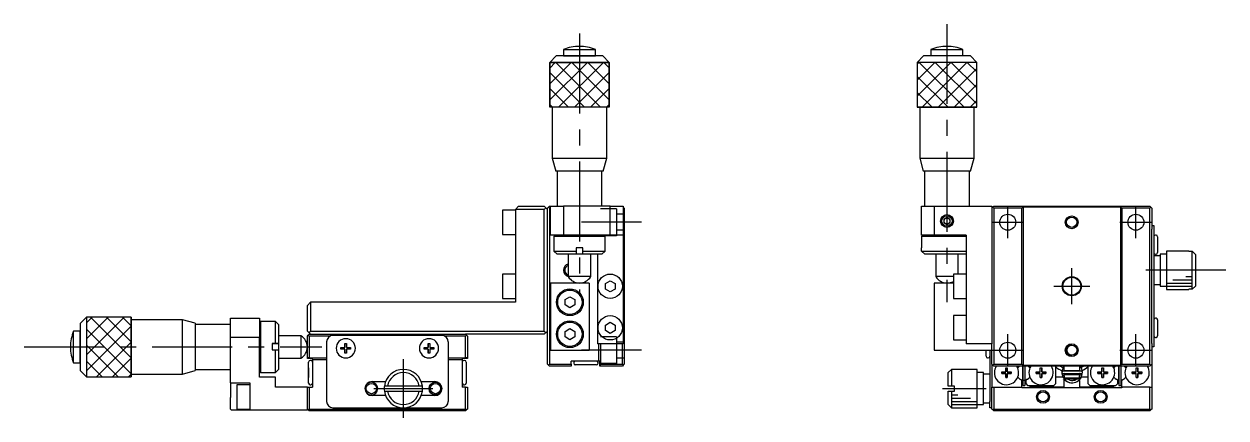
# Model space of a CAD drawing. Extents: x -81 to 365, y 18 to 340.
# Drawn here: x 177 to 364.7, y 162.9 to 224.5 of the extents above; entities that cross this region are included whole.
import ezdxf

# ---------------------------------------------------------------- set-up
doc = ezdxf.new("R2010")
doc.units = 0
doc.header["$LTSCALE"] = 10
doc.linetypes.add('CENTER', pattern=[2, 1.25, -0.25, 0.25, -0.25])
doc.linetypes.add('DASHED', pattern=[3.5, 2, -1.5])
doc.layers.get('0').update_dxf_attribs({"linetype": 'CONTINUOUS'})
doc.layers.add('CENTER', color=1, linetype='CENTER')

msp = doc.modelspace()

# ---------------------------------------------------------------- linework, layer by layer
at = {"color": 7, "linetype": 'CONTINUOUS'}
for p, q in [((261.246573, 220.485914), (263.746573, 220.485914)), ((261.246573, 220.485914), (261.246573, 219.485914)), ((263.746573, 220.485914), (266.246573, 220.485914)), ((266.246573, 219.485914), (266.246573, 220.485914)), ((318.643633, 220.485914), (323.643633, 220.485914)), ((318.643633, 220.485914), (318.643633, 219.485914)), ((323.643633, 219.485914), (323.643633, 220.485914)), ((260.096573, 219.485914), (259.096573, 218.485914)), ((263.746573, 218.485914), (259.096573, 218.485914)), ((259.096573, 218.485914), (259.096573, 211.485914)), ((261.246573, 219.485914), (260.096573, 219.485914)), ((263.746573, 219.485914), (260.096573, 219.485914)), ((266.246573, 219.485914), (261.246573, 219.485914)), ((261.246573, 219.485914), (263.746573, 219.485914)), ((267.396573, 219.485914), (263.746573, 219.485914)), ((263.746573, 219.485914), (266.246573, 219.485914)), ((268.396573, 218.485914), (263.746573, 218.485914)), ((267.396573, 219.485914), (266.246573, 219.485914)), ((268.396573, 218.485914), (267.396573, 219.485914)), ((268.396573, 211.485914), (268.396573, 218.485914)), ((317.493633, 219.485914), (316.493633, 218.485914)), ((325.793633, 218.485914), (316.493633, 218.485914)), ((316.493633, 218.485914), (316.493633, 211.485914)), ((324.793633, 219.485914), (317.493633, 219.485914)), ((325.793633, 218.485914), (324.793633, 219.485914)), ((325.793633, 211.485914), (325.793633, 218.485914)), ((268.396573, 211.485914), (259.096573, 211.485914)), ((259.496573, 211.485914), (259.496573, 203.485914)), ((267.996573, 203.485914), (267.996573, 211.485914)), ((316.893633, 211.485914), (316.493633, 211.485914)), ((325.793633, 211.485914), (316.493633, 211.485914)), ((321.143633, 211.485914), (316.893633, 211.485914)), ((325.393633, 211.485914), (316.893633, 211.485914)), ((316.893633, 211.485914), (316.893633, 203.485914)), ((325.393633, 211.485914), (321.143633, 211.485914)), ((325.793633, 211.485914), (325.393633, 211.485914)), ((325.393633, 203.485914), (325.393633, 211.485914)), ((259.496573, 203.485914), (267.996573, 203.485914)), ((259.496573, 203.485914), (260.046573, 201.485914)), ((267.446573, 201.485914), (267.996573, 203.485914)), ((316.893633, 203.485914), (325.393633, 203.485914)), ((316.893633, 203.485914), (317.443633, 201.485914)), ((324.843633, 201.485914), (325.393633, 203.485914)), ((263.746573, 201.485914), (260.046573, 201.485914)), ((260.246573, 201.485914), (260.246573, 195.985914)), ((267.446573, 201.485914), (263.746573, 201.485914)), ((267.246573, 195.985914), (267.246573, 201.485914)), ((324.843633, 201.485914), (317.443633, 201.485914)), ((317.643633, 201.485914), (317.443633, 201.485914)), ((324.643633, 201.485914), (317.643633, 201.485914)), ((317.643633, 201.485914), (317.643633, 195.985914)), ((324.843633, 201.485914), (324.643633, 201.485914)), ((324.643633, 195.985914), (324.643633, 201.485914)), ((251.746573, 195.385914), (251.746573, 193.485914)), ((253.746573, 195.385914), (251.746573, 195.385914)), ((254.246573, 195.985914), (253.746573, 195.485914)), ((258.246573, 195.485914), (253.746573, 195.485914)), ((253.746573, 195.485914), (253.746573, 180.985914)), ((254.246573, 195.985914), (258.246573, 195.985914)), ((258.496573, 195.735914), (258.246573, 195.985914)), ((258.496573, 195.735914), (258.246573, 195.485914)), ((258.246573, 176.485914), (258.246573, 195.485914)), ((258.746573, 195.485914), (258.496573, 195.735914)), ((258.896573, 195.835914), (258.746573, 195.685914)), ((258.746573, 171.285914), (258.746573, 195.685914)), ((258.896573, 195.835914), (259.046573, 195.985914)), ((259.046573, 195.685914), (258.896573, 195.835914)), ((259.046573, 195.985914), (259.246573, 195.985914)), ((259.046573, 195.685914), (259.046573, 171.285914)), ((259.246573, 195.685914), (259.046573, 195.685914)), ((259.246573, 191.485914), (259.246573, 195.985914)), ((259.246573, 195.985914), (261.246573, 195.985914)), ((261.246573, 195.985914), (261.246573, 191.485914)), ((268.546573, 195.985914), (261.246573, 195.985914)), ((268.546573, 191.485914), (268.546573, 195.985914)), ((268.546573, 195.985914), (270.546573, 195.985914)), ((270.546573, 195.985914), (270.546573, 191.485914)), ((270.546573, 195.885914), (270.596573, 195.835914)), ((270.596573, 195.835914), (270.546573, 195.785914)), ((270.596573, 195.835914), (270.746573, 195.685914)), ((270.746573, 195.685914), (270.746573, 171.285914)), ((317.143633, 191.485914), (317.143633, 195.985914)), ((317.143633, 195.985914), (319.143633, 195.985914)), ((319.143633, 195.985914), (319.143633, 191.485914)), ((319.143633, 195.985914), (328.143633, 195.985914)), ((328.143633, 195.985914), (328.143633, 174.485914)), ((328.293633, 195.835914), (328.143633, 195.685914)), ((328.443633, 195.985914), (328.293633, 195.835914)), ((328.293633, 195.835914), (328.443633, 195.685914)), ((328.443633, 195.985914), (352.843633, 195.985914)), ((328.443633, 195.685914), (328.443633, 171.285914)), ((332.843633, 195.685914), (328.443633, 195.685914)), ((332.843633, 195.685914), (333.043633, 195.885914)), ((332.843633, 171.285914), (332.843633, 195.685914)), ((333.043633, 195.885914), (348.243633, 195.885914)), ((333.043633, 195.885914), (333.043633, 171.085914)), ((348.243633, 195.885914), (348.443633, 195.685914)), ((348.243633, 195.885914), (348.243633, 171.085914)), ((352.843633, 195.685914), (348.443633, 195.685914)), ((348.443633, 195.685914), (348.443633, 171.285914)), ((352.993633, 195.835914), (352.843633, 195.985914)), ((352.843633, 195.685914), (352.993633, 195.835914)), ((352.843633, 171.285914), (352.843633, 195.685914)), ((353.143633, 195.685914), (352.993633, 195.835914)), ((353.143633, 195.685914), (353.143633, 192.421804)), ((251.746573, 193.485914), (251.746573, 191.585914)), ((320.693633, 193.945721), (320.729888, 193.966653)), ((320.693633, 193.903859), (320.693633, 193.945721)), ((320.693633, 193.467969), (320.693633, 193.903859)), ((320.693633, 193.426106), (320.693633, 193.467969)), ((320.729888, 193.405175), (320.693633, 193.426106)), ((320.729888, 193.966653), (321.107379, 194.184598)), ((321.107379, 193.18723), (320.729888, 193.405175)), ((321.107379, 194.184598), (321.143633, 194.205529)), ((321.143633, 194.205529), (321.179888, 194.184598)), ((321.179888, 194.184598), (321.557379, 193.966653)), ((321.557379, 193.405175), (321.179888, 193.18723)), ((321.557379, 193.966653), (321.593633, 193.945721)), ((321.593633, 193.426106), (321.557379, 193.405175)), ((321.593633, 193.945721), (321.593633, 193.903859)), ((321.593633, 193.903859), (321.593633, 193.467969)), ((321.593633, 193.467969), (321.593633, 193.426106)), ((251.746573, 191.585914), (253.746573, 191.585914)), ((261.246573, 191.485914), (259.246573, 191.485914)), ((259.946573, 191.485914), (259.746573, 191.285914)), ((268.546573, 191.485914), (261.246573, 191.485914)), ((267.746573, 191.285914), (267.546573, 191.485914)), ((270.546573, 191.485914), (268.546573, 191.485914)), ((270.546573, 191.485914), (270.546573, 174.485914)), ((319.143633, 191.485914), (317.143633, 191.485914)), ((317.343633, 191.485914), (317.143633, 191.285914)), ((324.143633, 191.485914), (319.143633, 191.485914)), ((321.143633, 193.166299), (321.107379, 193.18723)), ((321.179888, 193.18723), (321.143633, 193.166299)), ((324.143633, 191.485914), (324.143633, 174.485914)), ((353.143633, 192.985914), (353.443633, 192.985914)), ((353.143633, 191.985914), (353.143633, 192.421804)), ((353.143633, 174.985914), (353.143633, 191.985914)), ((353.443633, 192.985914), (353.443633, 191.985914)), ((353.443633, 191.985914), (353.443633, 190.785914)), ((353.793633, 191.485914), (353.693633, 191.485914)), ((263.746573, 191.285914), (259.746573, 191.285914)), ((259.746573, 191.285914), (259.746573, 188.985914)), ((267.746573, 191.285914), (263.746573, 191.285914)), ((267.746573, 188.985914), (267.746573, 191.285914)), ((324.143633, 191.285914), (317.143633, 191.285914)), ((317.143633, 191.285914), (317.143633, 189.485914)), ((353.443633, 190.785914), (353.443633, 189.185914)), ((354.043633, 191.235914), (354.043633, 188.735914)), ((259.746573, 188.985914), (263.246573, 188.985914)), ((259.746573, 188.985914), (260.246573, 188.485914)), ((263.246573, 188.485914), (260.246573, 188.485914)), ((261.996573, 188.485914), (261.996573, 184.985914)), ((263.649987, 188.485914), (263.245973, 188.485914)), ((263.246573, 189.485914), (263.246573, 188.985914)), ((264.246573, 189.485914), (263.246573, 189.485914)), ((263.246573, 188.985914), (263.246573, 188.485914)), ((263.84661, 188.485914), (263.649987, 188.485914)), ((264.246689, 188.485914), (263.84661, 188.485914)), ((264.246573, 188.985914), (264.246573, 189.485914)), ((264.246573, 188.985914), (267.746573, 188.985914)), ((264.246573, 188.485914), (264.246573, 188.985914)), ((267.246573, 188.485914), (264.246573, 188.485914)), ((265.496573, 184.985914), (265.496573, 188.485914)), ((266.546573, 188.485914), (266.546573, 174.485914)), ((267.246573, 188.485914), (267.746573, 188.985914)), ((317.175006, 189.485914), (317.143633, 189.485914)), ((317.175006, 188.985914), (317.175006, 189.485914)), ((317.175006, 188.985914), (324.143633, 188.985914)), ((317.679532, 188.485914), (317.175006, 188.985914)), ((324.143633, 188.485914), (317.679532, 188.485914)), ((319.393633, 188.485914), (319.393633, 184.985914)), ((322.893633, 185.385914), (322.893633, 188.485914)), ((353.443633, 189.185914), (353.443633, 177.785914)), ((354.443633, 188.235914), (353.443633, 188.235914)), ((353.693633, 188.485914), (353.793633, 188.485914)), ((354.443633, 188.485914), (354.443633, 188.085814)), ((355.443633, 188.485914), (354.443633, 188.485914)), ((354.443633, 188.085814), (354.443633, 183.886013)), ((355.443633, 188.985914), (355.443633, 182.985914)), ((358.943633, 188.985914), (355.443633, 188.985914)), ((358.943633, 188.985914), (358.943633, 188.959127)), ((358.943633, 188.985914), (358.943633, 188.959127)), ((358.943633, 188.959127), (359.443633, 188.959127)), ((359.443633, 183.0127), (359.443633, 188.959127)), ((359.443633, 188.959127), (359.943633, 188.453706)), ((359.943633, 188.453706), (359.943633, 183.518121)), ((359.943633, 188.453706), (359.943633, 183.518121)), ((251.746573, 185.385914), (251.746573, 183.485914)), ((253.746573, 185.385914), (251.746573, 185.385914)), ((259.246573, 183.985914), (259.246573, 173.485914)), ((265.246573, 183.985914), (259.246573, 183.985914)), ((263.746573, 184.985914), (261.996573, 184.985914)), ((265.496573, 184.985914), (263.746573, 184.985914)), ((265.246573, 183.985914), (265.246573, 173.485914)), ((267.796573, 183.918926), (268.546573, 184.351939)), ((268.546573, 184.351939), (269.296573, 183.918926)), ((322.143633, 183.985914), (319.143633, 183.985914)), ((319.143633, 183.985914), (319.143633, 173.485914)), ((322.143633, 184.985914), (319.393633, 184.985914)), ((322.143633, 185.385914), (322.143633, 181.585914)), ((324.143633, 185.385914), (322.143633, 185.385914)), ((251.746573, 183.485914), (251.746573, 181.585914)), ((267.796573, 183.052901), (267.796573, 183.918926)), ((268.546573, 182.619888), (267.796573, 183.052901)), ((269.296573, 183.052901), (268.546573, 182.619888)), ((269.296573, 183.918926), (269.296573, 183.052901)), ((353.443633, 183.735914), (354.443633, 183.735914)), ((354.443633, 183.886013), (354.443633, 183.485914)), ((354.443633, 183.485914), (355.443633, 183.485914)), ((355.443633, 182.985914), (358.943633, 182.985914)), ((358.943633, 183.0127), (358.943633, 182.985914)), ((359.443633, 183.0127), (358.943633, 183.0127)), ((358.943633, 183.0127), (358.943633, 182.985914)), ((359.943633, 183.518121), (359.443633, 183.0127)), ((221.746573, 180.985914), (221.246573, 180.485914)), ((221.246573, 176.485914), (221.246573, 180.485914)), ((221.746573, 180.985914), (221.746573, 176.485914)), ((253.746573, 180.985914), (221.746573, 180.985914)), ((251.746573, 181.585914), (253.746573, 181.585914)), ((261.496573, 181.418926), (262.246573, 181.851939)), ((261.496573, 180.552901), (261.496573, 181.418926)), ((262.246573, 180.119888), (261.496573, 180.552901)), ((262.246573, 181.851939), (262.996573, 181.418926)), ((262.996573, 180.552901), (262.246573, 180.119888)), ((262.996573, 181.418926), (262.996573, 180.552901)), ((322.143633, 181.585914), (324.143633, 181.585914)), ((186.746573, 178.635914), (185.746573, 177.635914)), ((186.746573, 178.635914), (186.746573, 169.335914)), ((193.746573, 178.635914), (186.746573, 178.635914)), ((193.746573, 178.635914), (193.746573, 173.985914)), ((209.246573, 175.485914), (209.246573, 178.485914)), ((209.246573, 178.485914), (213.746573, 178.485914)), ((213.746573, 178.485914), (213.746573, 175.485914)), ((322.143633, 178.885914), (322.143633, 175.085914)), ((324.143633, 178.885914), (322.143633, 178.885914)), ((353.793633, 178.485914), (353.693633, 178.485914)), ((184.746573, 171.485914), (184.746573, 176.485914)), ((185.746573, 176.485914), (184.746573, 176.485914)), ((185.746573, 177.635914), (185.746573, 176.485914)), ((185.746573, 177.635914), (185.746573, 170.335914)), ((185.746573, 176.485914), (185.746573, 171.485914)), ((185.746573, 171.485914), (185.746573, 176.485914)), ((201.746573, 178.235914), (193.746573, 178.235914)), ((201.746573, 169.735914), (201.746573, 178.235914)), ((203.746573, 177.685914), (201.746573, 178.235914)), ((203.746573, 177.685914), (203.746573, 170.285914)), ((209.246573, 177.485914), (203.746573, 177.485914)), ((213.946573, 177.985914), (213.746573, 177.785914)), ((213.946573, 177.985914), (213.946573, 169.985914)), ((216.246573, 177.985914), (213.946573, 177.985914)), ((216.246573, 174.521835), (216.246573, 177.985914)), ((216.746573, 177.485914), (216.246573, 177.985914)), ((216.746573, 177.485914), (216.746573, 174.517266)), ((221.246573, 176.485914), (221.496573, 176.235914)), ((221.496573, 176.235914), (221.746573, 176.485914)), ((221.746573, 176.485914), (258.246573, 176.485914)), ((258.246573, 176.485914), (258.496573, 176.235914)), ((258.496573, 176.235914), (258.746573, 176.485914)), ((261.496573, 176.418926), (262.246573, 176.851939)), ((262.246573, 176.851939), (262.996573, 176.418926)), ((267.796573, 177.418926), (268.546573, 177.851939)), ((267.796573, 176.552901), (267.796573, 177.418926)), ((268.546573, 176.119888), (267.796573, 176.552901)), ((268.546573, 177.851939), (269.296573, 177.418926)), ((269.296573, 176.552901), (268.546573, 176.119888)), ((269.296573, 177.418926), (269.296573, 176.552901)), ((353.443633, 177.785914), (353.443633, 176.185914)), ((354.043633, 178.235914), (354.043633, 175.735914)), ((213.746573, 175.485914), (209.246573, 175.485914)), ((209.246573, 168.385914), (209.246573, 175.485914)), ((213.746573, 169.285914), (213.746573, 175.485914)), ((220.246573, 175.735914), (216.746573, 175.735914)), ((220.246573, 175.735914), (220.246573, 172.235914)), ((221.246573, 175.685914), (221.396573, 175.835914)), ((221.246573, 172.285914), (221.246573, 175.685914)), ((221.396573, 175.835914), (221.546573, 175.985914)), ((221.396573, 175.835914), (221.546573, 175.685914)), ((221.496573, 176.235914), (221.746573, 175.985914)), ((221.546573, 175.985914), (245.946573, 175.985914)), ((224.810683, 175.685914), (221.546573, 175.685914)), ((221.546573, 175.685914), (221.546573, 172.285914)), ((224.246573, 174.785914), (224.246573, 165.485914)), ((242.246573, 175.785914), (225.246573, 175.785914)), ((245.946573, 175.685914), (242.682463, 175.685914)), ((243.246573, 174.785914), (243.246573, 165.485914)), ((245.946573, 175.985914), (246.096573, 175.835914)), ((258.246573, 175.985914), (245.946573, 175.985914)), ((245.946573, 175.685914), (246.096573, 175.835914)), ((245.946573, 172.285914), (245.946573, 175.685914)), ((246.096573, 175.835914), (246.246573, 175.685914)), ((246.246573, 175.685914), (246.246573, 172.285914)), ((258.246573, 175.985914), (258.496573, 176.235914)), ((261.496573, 175.552901), (261.496573, 176.418926)), ((262.246573, 175.119888), (261.496573, 175.552901)), ((262.996573, 175.552901), (262.246573, 175.119888)), ((262.996573, 176.418926), (262.996573, 175.552901)), ((322.143633, 175.085914), (324.143633, 175.085914)), ((353.143633, 174.550024), (353.143633, 174.985914)), ((353.443633, 176.185914), (353.443633, 174.985914)), ((353.443633, 174.985914), (353.443633, 173.985914)), ((353.693633, 175.485914), (353.793633, 175.485914)), ((193.746573, 173.985914), (193.746573, 169.335914)), ((216.246573, 174.521835), (215.746573, 174.521835)), ((215.746573, 174.521835), (215.746573, 173.521876)), ((215.746573, 173.521876), (216.246573, 173.521876)), ((216.746573, 174.517266), (216.246573, 174.521835)), ((216.246573, 169.985914), (216.246573, 173.521876)), ((216.246573, 173.521876), (216.746573, 173.517307)), ((216.746573, 174.512683), (216.746573, 174.517266)), ((216.746573, 174.510384), (216.746573, 174.035934)), ((216.746573, 174.035934), (216.746573, 173.985914)), ((216.746573, 173.985914), (216.746573, 173.517305)), ((216.746573, 173.517307), (216.746573, 170.485914)), ((226.496573, 173.910914), (227.121573, 173.910914)), ((226.496573, 173.660914), (226.496573, 173.910914)), ((226.496573, 173.910914), (226.496573, 173.660914)), ((227.121573, 173.660914), (226.496573, 173.660914)), ((227.121573, 174.535914), (227.371573, 174.535914)), ((227.121573, 173.910914), (227.121573, 174.535914)), ((227.121573, 174.535914), (227.121573, 173.910914)), ((227.121573, 173.035914), (227.121573, 173.660914)), ((227.121573, 173.660914), (227.121573, 173.035914)), ((227.371573, 173.035914), (227.121573, 173.035914)), ((227.371573, 174.535914), (227.371573, 173.910914)), ((227.371573, 173.910914), (227.996573, 173.910914)), ((227.371573, 173.660914), (227.371573, 173.035914)), ((227.996573, 173.660914), (227.371573, 173.660914)), ((227.996573, 173.910914), (227.996573, 173.660914)), ((239.496573, 173.910914), (240.121573, 173.910914)), ((239.496573, 173.660914), (239.496573, 173.910914)), ((239.496573, 173.910914), (239.496573, 173.660914)), ((240.121573, 173.660914), (239.496573, 173.660914)), ((240.121573, 174.535914), (240.371573, 174.535914)), ((240.121573, 173.910914), (240.121573, 174.535914)), ((240.121573, 174.535914), (240.121573, 173.910914)), ((240.121573, 173.035914), (240.121573, 173.660914)), ((240.121573, 173.660914), (240.121573, 173.035914)), ((240.371573, 173.035914), (240.121573, 173.035914)), ((240.371573, 174.535914), (240.371573, 173.910914)), ((240.371573, 173.910914), (240.996573, 173.910914)), ((240.371573, 173.660914), (240.371573, 173.035914)), ((240.996573, 173.660914), (240.371573, 173.660914)), ((240.996573, 173.910914), (240.996573, 173.660914)), ((259.246573, 173.485914), (265.246573, 173.485914)), ((270.546573, 174.485914), (266.546573, 174.485914)), ((266.746573, 171.785914), (266.746573, 174.485914)), ((267.046573, 174.485914), (267.046573, 171.285914)), ((270.446573, 171.285914), (270.446573, 174.485914)), ((319.143633, 173.485914), (328.143633, 173.485914)), ((328.143633, 174.485914), (324.143633, 174.485914)), ((327.243633, 172.535914), (327.243633, 173.485914)), ((327.243633, 173.035914), (327.243633, 173.485914)), ((327.843633, 173.485914), (327.843633, 172.985914)), ((327.843633, 172.985914), (327.843633, 165.485914)), ((328.143633, 171.285914), (328.143633, 174.485914)), ((353.143633, 174.550024), (353.143633, 171.285914)), ((353.443633, 173.985914), (353.143633, 173.985914)), ((184.746573, 171.485914), (185.746573, 171.485914)), ((185.746573, 171.485914), (185.746573, 170.335914)), ((216.746573, 172.235914), (220.246573, 172.235914)), ((221.546573, 172.285914), (221.246573, 172.285914)), ((221.246573, 172.185914), (221.246573, 172.285914)), ((222.046573, 172.185914), (221.246573, 172.185914)), ((221.446573, 168.335914), (221.446573, 171.635914)), ((221.446573, 170.110914), (221.446573, 171.635914)), ((221.546573, 172.285914), (224.246573, 172.285914)), ((221.796573, 171.885914), (221.696573, 171.885914)), ((222.046573, 171.985914), (222.046573, 172.185914)), ((222.046573, 171.985914), (222.046573, 170.785914)), ((224.246573, 171.985914), (222.046573, 171.985914)), ((243.246573, 172.285914), (245.946573, 172.285914)), ((245.446573, 171.985914), (243.246573, 171.985914)), ((246.246573, 172.185914), (245.446573, 172.185914)), ((245.446573, 172.185914), (245.446573, 171.985914)), ((245.446573, 171.985914), (245.446573, 170.785914)), ((245.796573, 171.885914), (245.696573, 171.885914)), ((246.246573, 172.285914), (245.946573, 172.285914)), ((246.046573, 171.635914), (246.046573, 169.985914)), ((246.246573, 172.285914), (246.246573, 172.185914)), ((258.746573, 171.285914), (258.896573, 171.135914)), ((258.896573, 171.135914), (259.046573, 171.285914)), ((259.046573, 170.985914), (258.896573, 171.135914)), ((259.046573, 171.285914), (262.446573, 171.285914)), ((262.446573, 170.985914), (259.046573, 170.985914)), ((263.946573, 171.785914), (262.446573, 171.785914)), ((262.446573, 171.285914), (262.446573, 171.785914)), ((262.446573, 171.285914), (262.446573, 170.985914)), ((262.846573, 171.535914), (262.846573, 171.435914)), ((264.746573, 171.185914), (263.096573, 171.185914)), ((265.546573, 171.785914), (263.946573, 171.785914)), ((264.621573, 171.185914), (263.996573, 171.185914)), ((264.871573, 171.185914), (264.621573, 171.185914)), ((266.396573, 171.185914), (264.746573, 171.185914)), ((265.496573, 171.185914), (264.871573, 171.185914)), ((266.746573, 171.785914), (265.546573, 171.785914)), ((266.646573, 171.435914), (266.646573, 171.535914)), ((266.946573, 171.785914), (266.746573, 171.785914)), ((266.946573, 170.985914), (266.946573, 171.785914)), ((267.046573, 170.985914), (266.946573, 170.985914)), ((267.046573, 171.285914), (270.446573, 171.285914)), ((267.046573, 170.985914), (267.046573, 171.285914)), ((270.446573, 170.985914), (267.046573, 170.985914)), ((270.446573, 171.285914), (270.596573, 171.135914)), ((270.596573, 171.135914), (270.446573, 170.985914)), ((270.746573, 171.285914), (270.596573, 171.135914)), ((327.493633, 172.285914), (327.593633, 172.285914)), ((328.143633, 171.285914), (328.143633, 167.685914)), ((328.143633, 171.285914), (328.293633, 171.135914)), ((328.443633, 171.285914), (328.293633, 171.135914)), ((328.293633, 171.135914), (328.443633, 170.985914)), ((328.443633, 171.285914), (332.843633, 171.285914)), ((352.843633, 170.985914), (328.443633, 170.985914)), ((333.043633, 171.085914), (332.843633, 171.285914)), ((332.993631, 168.735914), (332.993631, 170.985914)), ((332.993633, 170.985914), (332.993633, 167.985914)), ((348.243633, 171.085914), (333.043633, 171.085914)), ((333.293633, 170.985914), (333.293633, 167.985914)), ((338.143633, 168.285914), (338.143633, 170.985914)), ((339.413633, 170.985914), (339.413633, 170.285914)), ((341.913633, 170.285914), (341.913633, 170.985914)), ((343.143633, 170.985914), (343.143633, 168.285914)), ((347.993631, 168.735914), (347.993631, 170.985914)), ((347.993633, 170.985914), (347.993633, 167.985914)), ((348.443633, 171.285914), (348.243633, 171.085914)), ((348.293633, 170.985914), (348.293633, 167.985914)), ((348.443633, 171.285914), (352.843633, 171.285914)), ((352.993633, 171.135914), (352.843633, 171.285914)), ((352.843633, 170.985914), (352.993633, 171.135914)), ((352.993633, 171.135914), (353.143633, 171.285914)), ((353.143633, 171.285914), (353.143633, 167.685914)), ((185.746573, 170.335914), (186.746573, 169.335914)), ((186.746573, 169.335914), (193.746573, 169.335914)), ((193.746573, 169.735914), (201.746573, 169.735914)), ((201.746573, 169.735914), (203.746573, 170.285914)), ((203.746573, 170.485914), (209.246573, 170.485914)), ((213.746573, 170.185914), (213.946573, 169.985914)), ((216.246573, 169.285914), (213.746573, 169.285914)), ((213.946573, 169.985914), (216.246573, 169.985914)), ((216.246573, 169.985914), (216.746573, 170.485914)), ((216.246573, 167.685914), (216.246573, 169.285914)), ((221.446573, 170.735914), (221.446573, 170.110914)), ((221.446573, 170.110914), (221.446573, 170.735914)), ((221.446573, 169.985914), (221.446573, 170.110914)), ((221.446573, 169.860914), (221.446573, 170.110914)), ((221.446573, 170.110914), (221.446573, 169.860914)), ((221.446573, 169.860914), (221.446573, 169.985914)), ((221.446573, 168.335914), (221.446573, 169.860914)), ((221.446573, 169.235914), (221.446573, 169.860914)), ((221.446573, 169.860914), (221.446573, 169.235914)), ((222.046573, 170.785914), (222.046573, 169.185914)), ((222.046573, 169.185914), (222.046573, 167.685914)), ((245.446573, 170.785914), (245.446573, 169.185914)), ((245.446573, 169.185914), (245.446573, 167.685914)), ((246.046573, 170.735914), (246.046573, 170.110914)), ((246.046573, 170.110914), (246.046573, 169.860914)), ((246.046573, 169.985914), (246.046573, 168.335914)), ((246.046573, 169.860914), (246.046573, 169.235914)), ((321.843633, 170.485914), (321.343633, 169.985914)), ((321.843633, 170.485914), (321.343633, 169.985914)), ((321.343633, 167.885914), (321.343633, 169.985914)), ((321.343633, 167.885914), (321.343633, 169.985914)), ((321.843633, 170.485914), (321.843633, 167.885914)), ((325.843633, 170.485914), (321.843633, 170.485914)), ((321.843633, 170.485914), (321.843633, 167.885914)), ((325.843633, 170.485914), (321.843633, 170.485914)), ((325.843633, 167.485914), (325.843633, 170.485914)), ((325.843633, 167.485914), (325.843633, 170.485914)), ((326.843633, 169.985914), (325.843633, 169.985914)), ((326.843633, 169.985914), (325.843633, 169.985914)), ((326.843633, 167.485914), (326.843633, 169.985914)), ((326.843633, 167.485914), (326.843633, 169.985914)), ((327.843633, 169.735914), (326.843633, 169.735914)), ((329.693633, 170.110914), (330.318633, 170.110914)), ((329.693633, 169.860914), (329.693633, 170.110914)), ((330.318633, 169.860914), (329.693633, 169.860914)), ((329.693633, 169.860914), (330.318633, 169.860914)), ((330.318633, 170.735914), (330.568633, 170.735914)), ((330.318633, 170.110914), (330.318633, 170.735914)), ((330.318633, 169.235914), (330.318633, 169.860914)), ((330.568633, 169.235914), (330.318633, 169.235914)), ((330.318633, 169.235914), (330.568633, 169.235914)), ((330.568633, 170.735914), (330.568633, 170.110914)), ((330.568633, 170.110914), (330.568633, 170.735914)), ((330.568633, 170.110914), (331.193633, 170.110914)), ((330.568633, 169.860914), (330.568633, 169.235914)), ((331.193633, 169.860914), (330.568633, 169.860914)), ((330.568633, 169.235914), (330.568633, 169.860914)), ((330.568633, 169.860914), (331.193633, 169.860914)), ((331.193633, 170.110914), (331.193633, 169.860914)), ((331.193633, 169.860914), (331.193633, 170.110914)), ((332.843633, 168.784448), (332.548383, 168.954911)), ((333.738883, 168.954911), (333.443633, 168.784448)), ((335.093633, 170.110914), (335.718633, 170.110914)), ((335.093633, 169.860914), (335.093633, 170.110914)), ((335.718633, 169.860914), (335.093633, 169.860914)), ((335.093633, 169.860914), (335.718633, 169.860914)), ((335.718633, 170.735914), (335.968633, 170.735914)), ((335.718633, 170.110914), (335.718633, 170.735914)), ((335.718633, 169.235914), (335.718633, 169.860914)), ((335.968633, 169.235914), (335.718633, 169.235914)), ((335.718633, 169.235914), (335.968633, 169.235914)), ((335.968633, 170.735914), (335.968633, 170.110914)), ((335.968633, 170.110914), (335.968633, 170.735914)), ((335.968633, 170.110914), (336.593633, 170.110914)), ((335.968633, 169.860914), (335.968633, 169.235914)), ((336.593633, 169.860914), (335.968633, 169.860914)), ((335.968633, 169.235914), (335.968633, 169.860914)), ((335.968633, 169.860914), (336.593633, 169.860914)), ((336.593633, 170.110914), (336.593633, 169.860914)), ((336.593633, 169.860914), (336.593633, 170.110914)), ((339.165018, 169.285914), (338.143633, 169.285914)), ((339.129006, 170.125432), (339.093155, 170.027351)), ((339.093155, 170.027351), (339.117895, 169.928695)), ((339.10665, 169.785261), (339.143635, 169.59391)), ((339.117895, 169.928695), (339.195168, 169.859255)), ((339.215563, 170.186523), (339.129006, 170.125432)), ((339.195168, 169.859255), (339.299096, 169.838211)), ((339.28365, 169.001303), (339.342245, 168.885837)), ((339.299096, 169.838211), (339.414457, 169.832781)), ((339.303123, 169.848634), (342.082778, 169.848634)), ((339.413633, 170.285914), (341.913633, 170.285914)), ((339.413633, 170.285914), (339.492233, 170.207315)), ((339.587231, 169.859511), (339.413633, 169.685914)), ((339.413633, 169.685914), (341.913633, 169.685914)), ((339.413633, 169.685914), (339.413633, 169.485914)), ((339.413633, 169.485914), (339.463633, 169.485914)), ((339.414457, 169.832781), (339.530579, 169.829433)), ((339.467428, 169.739862), (339.452361, 169.831493)), ((339.461975, 170.206511), (339.466928, 170.232419)), ((339.463633, 169.485914), (339.463633, 169.185914)), ((339.463633, 169.185914), (341.863633, 169.185914)), ((339.463633, 169.185914), (339.673684, 168.985914)), ((339.516668, 169.789238), (339.465685, 169.748569)), ((339.530579, 169.829433), (339.556206, 169.828829)), ((339.673684, 168.985914), (341.653583, 168.985914)), ((339.979315, 168.962393), (339.946788, 168.985743)), ((340.071661, 168.904274), (339.979315, 168.962393)), ((341.653583, 168.985914), (341.863633, 169.185914)), ((341.913633, 169.685914), (341.738816, 169.860731)), ((341.836476, 170.208757), (341.913633, 170.285914)), ((341.849692, 169.852028), (341.840025, 169.858563)), ((341.843633, 170.208586), (341.843633, 170.215914)), ((341.859742, 169.846336), (341.849692, 169.852028)), ((341.87012, 169.841518), (341.859742, 169.846336)), ((341.879813, 169.213133), (341.861944, 169.224584)), ((341.863633, 169.185914), (341.863633, 169.485914)), ((341.863633, 169.485914), (341.913633, 169.485914)), ((341.863633, 169.23586), (341.887407, 169.220579)), ((341.880769, 169.837601), (341.87012, 169.841518)), ((342.038073, 169.127387), (341.879813, 169.213133)), ((341.891632, 169.834607), (341.880769, 169.837601)), ((341.887407, 169.220579), (341.89781, 169.214008)), ((341.902648, 169.832551), (341.891632, 169.834607)), ((341.89781, 169.214008), (341.908204, 169.207511)), ((341.913758, 169.831445), (341.902648, 169.832551)), ((341.907146, 170.279207), (341.922678, 170.206536)), ((341.908204, 169.207511), (341.918538, 169.20112)), ((341.913633, 169.485914), (341.913633, 169.685914)), ((341.9249, 169.831295), (341.913758, 169.831445)), ((341.918538, 169.20112), (341.92876, 169.194869)), ((341.9249, 169.831295), (342.052541, 169.836172)), ((341.92876, 169.194869), (341.938819, 169.188786)), ((341.938819, 169.188786), (341.948667, 169.182903)), ((341.948667, 169.182903), (341.958255, 169.177249)), ((341.958255, 169.177249), (341.967534, 169.171851)), ((341.967534, 169.171851), (341.976459, 169.166736)), ((341.976459, 169.166736), (341.984986, 169.16193)), ((341.984986, 169.16193), (341.993073, 169.157456)), ((341.993073, 169.157456), (342.00068, 169.153337)), ((342.00068, 169.153337), (342.007769, 169.149592)), ((342.007769, 169.149592), (342.014304, 169.146241)), ((342.014304, 169.146241), (342.020255, 169.1433)), ((342.020255, 169.1433), (342.025591, 169.140783)), ((342.025591, 169.140783), (342.028811, 169.139339)), ((342.028811, 169.139339), (342.031735, 169.138095)), ((342.031735, 169.138095), (342.034358, 169.137054)), ((342.034358, 169.137054), (342.036673, 169.136217)), ((342.036673, 169.136217), (342.038675, 169.135587)), ((342.038675, 169.135587), (342.040359, 169.135165)), ((342.040359, 169.135165), (342.041723, 169.134951)), ((342.041723, 169.134951), (342.042762, 169.134948)), ((342.042762, 169.134948), (342.0438, 169.135452)), ((342.0438, 169.135452), (342.06015, 169.162656)), ((342.052541, 169.836172), (342.15581, 169.847087)), ((342.056494, 169.834327), (342.055305, 169.836356)), ((342.072659, 169.804978), (342.056494, 169.834327)), ((342.06015, 169.162656), (342.075996, 169.192172)), ((342.087342, 169.774865), (342.072659, 169.804978)), ((342.075996, 169.192172), (342.090351, 169.222437)), ((342.100506, 169.744063), (342.087342, 169.774865)), ((342.090351, 169.222437), (342.10318, 169.253375)), ((342.11212, 169.712648), (342.100506, 169.744063)), ((342.209107, 170.16861), (342.102003, 170.198384)), ((342.10318, 169.253375), (342.114452, 169.284911)), ((342.122155, 169.680697), (342.11212, 169.712648)), ((342.114452, 169.284911), (342.124138, 169.316965)), ((342.130586, 169.648289), (342.122155, 169.680697)), ((342.124138, 169.316965), (342.132216, 169.34946)), ((342.137393, 169.615505), (342.130586, 169.648289)), ((342.132216, 169.34946), (342.138665, 169.382315)), ((342.142558, 169.582424), (342.137393, 169.615505)), ((342.138665, 169.382315), (342.143469, 169.415448)), ((342.14607, 169.549129), (342.142558, 169.582424)), ((342.143469, 169.415448), (342.146618, 169.448778)), ((342.14792, 169.515701), (342.14607, 169.549129)), ((342.146618, 169.448778), (342.148103, 169.482224)), ((342.148103, 169.482224), (342.14792, 169.515701)), ((342.15581, 169.847087), (342.245069, 169.898393)), ((342.277257, 170.091402), (342.209107, 170.16861)), ((343.143633, 169.285914), (342.223367, 169.285914)), ((342.245069, 169.898393), (342.290425, 169.989211)), ((342.290425, 169.989211), (342.277257, 170.091402)), ((344.693633, 170.110914), (345.318633, 170.110914)), ((344.693633, 169.860914), (344.693633, 170.110914)), ((345.318633, 169.860914), (344.693633, 169.860914)), ((344.693633, 169.860914), (345.318633, 169.860914)), ((345.318633, 170.735914), (345.568633, 170.735914)), ((345.318633, 170.110914), (345.318633, 170.735914)), ((345.318633, 169.235914), (345.318633, 169.860914)), ((345.568633, 169.235914), (345.318633, 169.235914)), ((345.318633, 169.235914), (345.568633, 169.235914)), ((345.568633, 170.735914), (345.568633, 170.110914)), ((345.568633, 170.110914), (345.568633, 170.735914)), ((345.568633, 170.110914), (346.193633, 170.110914)), ((345.568633, 169.860914), (345.568633, 169.235914)), ((346.193633, 169.860914), (345.568633, 169.860914)), ((345.568633, 169.860914), (346.193633, 169.860914)), ((345.568633, 169.235914), (345.568633, 169.860914)), ((346.193633, 170.110914), (346.193633, 169.860914)), ((346.193633, 169.860914), (346.193633, 170.110914)), ((347.843633, 168.784448), (347.548383, 168.954911)), ((348.443633, 168.784448), (348.738883, 168.954911)), ((350.093633, 170.110914), (350.718633, 170.110914)), ((350.093633, 169.860914), (350.093633, 170.110914)), ((350.718633, 169.860914), (350.093633, 169.860914)), ((350.093633, 169.860914), (350.718633, 169.860914)), ((350.718633, 170.735914), (350.968633, 170.735914)), ((350.718633, 170.110914), (350.718633, 170.735914)), ((350.718633, 169.235914), (350.718633, 169.860914)), ((350.968633, 169.235914), (350.718633, 169.235914)), ((350.718633, 169.235914), (350.968633, 169.235914)), ((350.968633, 170.735914), (350.968633, 170.110914)), ((350.968633, 170.110914), (350.968633, 170.735914)), ((350.968633, 170.110914), (351.593633, 170.110914)), ((350.968633, 169.860914), (350.968633, 169.235914)), ((351.593633, 169.860914), (350.968633, 169.860914)), ((350.968633, 169.235914), (350.968633, 169.860914)), ((350.968633, 169.860914), (351.593633, 169.860914)), ((351.593633, 170.110914), (351.593633, 169.860914)), ((351.593633, 169.860914), (351.593633, 170.110914)), ((209.246573, 168.385914), (212.246573, 168.385914)), ((209.246573, 168.385914), (209.246573, 166.085914)), ((210.246573, 168.085914), (210.246573, 166.168706)), ((212.246573, 168.085914), (210.246573, 168.085914)), ((212.246573, 168.385914), (212.246573, 164.185914)), ((221.246573, 167.685914), (216.246573, 167.685914)), ((221.246573, 164.285914), (221.246573, 167.685914)), ((221.246573, 167.685914), (221.546573, 167.685914)), ((221.546573, 167.685914), (221.546573, 164.285914)), ((221.546573, 167.685914), (222.046573, 167.685914)), ((221.696573, 168.085914), (221.796573, 168.085914)), ((231.346573, 168.585914), (233.455516, 168.585914)), ((233.77878, 167.885914), (233.273359, 167.885914)), ((233.77878, 167.885914), (233.273359, 167.885914)), ((233.273359, 167.085914), (233.77878, 167.085914)), ((233.273359, 167.085914), (233.77878, 167.085914)), ((238.714365, 167.885914), (233.77878, 167.885914)), ((238.714365, 167.885914), (233.77878, 167.885914)), ((233.77878, 167.085914), (238.714365, 167.085914)), ((233.77878, 167.085914), (238.714365, 167.085914)), ((239.219786, 167.885914), (238.714365, 167.885914)), ((239.219786, 167.885914), (238.714365, 167.885914)), ((238.714365, 167.085914), (239.219786, 167.085914)), ((238.714365, 167.085914), (239.219786, 167.085914)), ((239.03763, 168.585914), (241.146573, 168.585914)), ((245.946573, 167.685914), (245.446573, 167.685914)), ((245.696573, 168.085914), (245.796573, 168.085914)), ((245.946573, 164.285914), (245.946573, 167.685914)), ((245.946573, 167.685914), (246.246573, 167.685914)), ((246.246573, 167.685914), (246.246573, 164.285914)), ((321.843633, 167.885914), (321.343633, 167.885914)), ((321.843633, 167.885914), (321.343633, 167.885914)), ((321.343633, 167.085914), (321.843633, 167.085914)), ((321.343633, 164.985914), (321.343633, 167.085914)), ((321.343633, 164.985914), (321.343633, 167.085914)), ((321.343633, 167.085914), (321.843633, 167.085914)), ((322.343633, 167.885914), (321.843633, 167.885914)), ((322.343633, 167.885914), (321.843633, 167.885914)), ((321.843633, 167.085914), (321.843633, 164.485914)), ((321.843633, 167.085914), (322.343633, 167.085914)), ((321.843633, 167.085914), (321.843633, 164.485914)), ((321.843633, 167.085914), (322.343633, 167.085914)), ((322.343633, 167.085914), (322.343633, 167.885914)), ((322.343633, 167.085914), (322.343633, 167.885914)), ((325.843633, 164.485914), (325.843633, 167.485914)), ((325.843633, 164.485914), (325.843633, 167.485914)), ((326.843633, 164.985914), (326.843633, 167.485914)), ((326.843633, 164.985914), (326.843633, 167.485914)), ((328.143633, 164.285914), (328.143633, 167.685914)), ((328.143633, 167.685914), (328.443633, 167.685914)), ((328.443633, 167.685914), (328.443633, 164.285914)), ((328.443633, 167.685914), (332.843633, 167.685914)), ((332.843633, 167.685914), (332.843633, 168.784448)), ((332.843633, 167.585914), (332.843633, 167.685914)), ((339.843633, 167.585914), (332.843633, 167.585914)), ((332.993633, 168.804901), (332.993633, 167.985914)), ((332.993633, 167.985914), (333.293633, 167.985914)), ((333.443633, 168.784448), (333.443633, 168.285914)), ((333.443633, 168.285914), (333.743633, 167.985914)), ((333.743633, 167.985914), (337.843633, 167.985914)), ((334.143633, 167.685914), (334.143633, 167.985914)), ((339.393633, 167.685914), (334.143633, 167.685914)), ((334.143633, 167.585914), (334.143633, 167.685914)), ((337.843633, 167.985914), (338.143633, 168.285914)), ((339.355212, 168.895101), (339.341969, 168.886782)), ((339.351573, 168.88583), (339.347588, 168.879863)), ((339.393633, 168.824668), (339.393633, 167.585914)), ((341.443633, 167.585914), (339.843633, 167.585914)), ((340.20558, 168.838374), (340.071661, 168.904274)), ((340.344365, 168.789372), (340.20558, 168.838374)), ((348.443633, 167.585914), (341.443633, 167.585914)), ((341.893633, 167.585914), (341.893633, 168.705704)), ((347.143633, 167.685914), (341.893633, 167.685914)), ((343.143633, 168.285914), (343.443633, 167.985914)), ((343.443633, 167.985914), (347.543633, 167.985914)), ((347.143633, 167.985914), (347.143633, 167.685914)), ((347.143633, 167.585914), (347.143633, 167.685914)), ((347.543633, 167.985914), (347.843633, 168.285914)), ((347.843633, 168.285914), (347.843633, 168.784448)), ((347.993631, 168.735914), (347.993631, 168.804901)), ((347.993631, 168.735914), (347.993631, 168.804901)), ((347.993631, 168.735914), (347.993631, 168.804901)), ((347.993631, 168.735914), (347.993631, 168.804901)), ((347.993631, 168.735914), (347.993631, 168.804901)), ((347.993631, 168.735914), (347.993631, 168.804901)), ((347.993631, 168.735914), (347.993631, 168.804901)), ((347.993631, 168.735914), (347.993631, 168.804901)), ((347.993631, 168.735914), (347.993631, 168.804901)), ((347.993631, 168.735914), (347.993631, 168.804901)), ((347.993631, 168.735914), (347.993631, 168.804901)), ((347.993633, 168.804901), (347.993633, 167.985914)), ((347.993633, 167.985914), (348.293633, 167.985914)), ((348.443633, 167.685914), (348.443633, 168.784448)), ((348.443633, 167.685914), (348.443633, 167.585914)), ((352.843633, 167.685914), (348.443633, 167.685914)), ((352.843633, 164.285914), (352.843633, 167.685914)), ((352.843633, 167.685914), (353.143633, 167.685914)), ((353.143633, 167.685914), (353.143633, 164.285914)), ((209.246573, 164.285914), (209.246573, 166.085914)), ((210.246573, 166.168706), (210.246573, 164.285914)), ((233.455516, 166.385914), (231.346573, 166.385914)), ((241.146573, 166.385914), (239.03763, 166.385914)), ((326.843633, 165.235914), (327.843633, 165.235914)), ((327.843633, 164.485914), (327.843633, 165.485914)), ((209.246573, 164.285914), (209.346573, 164.185914)), ((209.346573, 164.185914), (212.246573, 164.185914)), ((210.246573, 164.285914), (212.246573, 164.285914)), ((212.246573, 164.185914), (221.246573, 164.185914)), ((221.246573, 164.185914), (221.246573, 164.285914)), ((221.396573, 164.135914), (221.246573, 164.285914)), ((221.546573, 164.285914), (221.396573, 164.135914)), ((221.546573, 163.985914), (221.396573, 164.135914)), ((221.546573, 164.285914), (245.946573, 164.285914)), ((245.946573, 163.985914), (221.546573, 163.985914)), ((225.246573, 164.485914), (236.246573, 164.485914)), ((236.246573, 164.485914), (242.246573, 164.485914)), ((246.096573, 164.135914), (245.946573, 164.285914)), ((246.096573, 164.135914), (245.946573, 163.985914)), ((246.246573, 164.285914), (246.096573, 164.135914)), ((321.343633, 164.985914), (321.843633, 164.485914)), ((321.343633, 164.985914), (321.843633, 164.485914)), ((321.843633, 164.485914), (325.843633, 164.485914)), ((321.843633, 164.485914), (325.843633, 164.485914)), ((325.843633, 164.985914), (326.843633, 164.985914)), ((325.843633, 164.985914), (326.843633, 164.985914)), ((328.143633, 164.485914), (327.843633, 164.485914)), ((328.293633, 164.135914), (328.143633, 164.285914)), ((328.443633, 164.285914), (328.293633, 164.135914)), ((328.293633, 164.135914), (328.443633, 163.985914)), ((328.443633, 164.285914), (352.843633, 164.285914)), ((352.843633, 163.985914), (328.443633, 163.985914)), ((352.993633, 164.135914), (352.843633, 164.285914)), ((352.993633, 164.135914), (352.843633, 163.985914)), ((353.143633, 164.285914), (352.993633, 164.135914))]:
    msp.add_line(p, q, dxfattribs=at)
at = {"color": 3, "linetype": 'CONTINUOUS'}
for p, q in [((259.096573, 217.607232), (259.975255, 218.485914)), ((259.096573, 215.107232), (262.475255, 218.485914)), ((259.096573, 212.607232), (264.975255, 218.485914)), ((260.0316, 218.485914), (267.0316, 211.485914)), ((260.475255, 211.485914), (267.475255, 218.485914)), ((262.5316, 218.485914), (268.396573, 212.620941)), ((265.0316, 218.485914), (268.396573, 215.120941)), ((267.5316, 218.485914), (268.396573, 217.620941)), ((316.493633, 218.226353), (316.753194, 218.485914)), ((316.493633, 215.726353), (319.253194, 218.485914)), ((316.493633, 213.226353), (321.753194, 218.485914)), ((316.809539, 218.485914), (323.809539, 211.485914)), ((317.253194, 211.485914), (324.253194, 218.485914)), ((319.309539, 218.485914), (325.793633, 212.001819)), ((321.809539, 218.485914), (325.793633, 214.501819)), ((324.309539, 218.485914), (325.793633, 217.001819)), ((259.096573, 216.920941), (264.5316, 211.485914)), ((262.975255, 211.485914), (268.396573, 216.907232)), ((316.493633, 216.301819), (321.309539, 211.485914)), ((319.753194, 211.485914), (325.793633, 217.526353)), ((259.096573, 214.420941), (262.0316, 211.485914)), ((265.475255, 211.485914), (268.396573, 214.407232)), ((322.253194, 211.485914), (325.793633, 215.026353)), ((316.493633, 213.801819), (318.809539, 211.485914)), ((324.753194, 211.485914), (325.793633, 212.526353)), ((259.096573, 211.920941), (259.5316, 211.485914)), ((267.975255, 211.485914), (268.396573, 211.907232)), ((355.443633, 183.985914), (359.443633, 183.985914)), ((356.443633, 184.485914), (359.443633, 184.485914)), ((358.443633, 184.985914), (359.443633, 184.985914)), ((355.443633, 183.485914), (359.443633, 183.485914)), ((186.746573, 177.757232), (187.625255, 178.635914)), ((186.746573, 175.257232), (190.125255, 178.635914)), ((186.746573, 172.757232), (192.625255, 178.635914)), ((187.3816, 178.635914), (193.746573, 172.270941)), ((189.8816, 178.635914), (193.746573, 174.770941)), ((192.3816, 178.635914), (193.746573, 177.270941)), ((186.746573, 170.257232), (193.746573, 177.257232)), ((186.746573, 176.770941), (193.746573, 169.770941)), ((188.325255, 169.335914), (193.746573, 174.757232)), ((186.746573, 174.270941), (191.6816, 169.335914)), ((215.746573, 174.512683), (216.746573, 174.512683)), ((186.746573, 171.770941), (189.1816, 169.335914)), ((190.825255, 169.335914), (193.746573, 172.257232)), ((193.325255, 169.335914), (193.746573, 169.757232)), ((321.843633, 166.485914), (322.843633, 166.485914)), ((321.843633, 165.985914), (324.843633, 165.985914)), ((321.843633, 165.485914), (325.843633, 165.485914)), ((321.843633, 164.985914), (325.843633, 164.985914))]:
    msp.add_line(p, q, dxfattribs=at)
at = {"color": 3, "linetype": 'DASHED'}
for p, q in [((259.096573, 211.485914), (259.096573, 218.485914)), ((259.096573, 218.485914), (268.396573, 218.485914)), ((268.396573, 218.485914), (268.396573, 211.485914)), ((316.493633, 218.485914), (316.493633, 211.485914)), ((325.793633, 218.485914), (316.493633, 218.485914)), ((325.793633, 211.485914), (325.793633, 218.485914)), ((268.396573, 211.485914), (259.096573, 211.485914)), ((316.493633, 211.485914), (325.793633, 211.485914)), ((269.546573, 195.585914), (267.046573, 195.585914)), ((269.546573, 195.585914), (269.546573, 191.385914)), ((270.746573, 194.735914), (269.546573, 194.735914)), ((270.746573, 192.235914), (269.546573, 192.235914)), ((269.546573, 191.385914), (267.046573, 191.385914)), ((193.746573, 178.635914), (186.746573, 178.635914)), ((186.746573, 178.635914), (186.746573, 169.335914)), ((193.746573, 169.335914), (193.746573, 178.635914)), ((269.546573, 175.585914), (267.046573, 175.585914)), ((269.546573, 175.585914), (269.546573, 171.385914)), ((270.746573, 174.735914), (269.546573, 174.735914)), ((269.546573, 171.385914), (267.046573, 171.385914)), ((270.746573, 172.235914), (269.546573, 172.235914)), ((186.746573, 169.335914), (193.746573, 169.335914))]:
    msp.add_line(p, q, dxfattribs=at)
at = {"color": 3, "linetype": 'CONTINUOUS'}
for centre in [(321.143633, 193.685914), (340.623633, 193.485914), (340.623633, 173.485914), (241.246573, 167.485914), (336.143633, 166.185914), (345.143633, 166.185914)]:
    msp.add_circle(centre, 1, dxfattribs=at)
at = {"color": 7, "linetype": 'CONTINUOUS'}
for centre, radius in [((321.143633, 193.685914), 0.8), ((330.643633, 193.485914), 1.25), ((340.623633, 193.485914), 0.8), ((350.643633, 193.485914), 1.25), ((268.546573, 183.485914), 1.9), ((340.643633, 183.485914), 1.5), ((340.643633, 183.485914), 1.4), ((262.246573, 180.985914), 2.1), ((262.246573, 180.985914), 1.9), ((268.546573, 176.985914), 1.9), ((262.246573, 175.985914), 2.1), ((262.246573, 175.985914), 1.9), ((330.643633, 173.485914), 1.25), ((350.643633, 173.485914), 1.25), ((340.623633, 173.485914), 0.8), ((231.246573, 167.485914), 0.8), ((241.246573, 167.485914), 0.8), ((336.143633, 166.185914), 0.8), ((345.143633, 166.185914), 0.8)]:
    msp.add_circle(centre, radius, dxfattribs=at)
for centre, radius, start, end in [((263.746573, 214.485914), 6.5, 90, 112.619865), ((263.746573, 214.485914), 6.5, 67.380135, 90), ((321.143633, 214.485914), 6.5, 90, 112.619865), ((321.143633, 214.485914), 6.5, 67.380135, 90), ((321.143633, 193.685914), 0.5, 154.158067, 205.841933), ((321.143633, 193.685914), 0.5, 94.158067, 145.841933), ((321.143633, 193.685914), 0.5, 214.158067, 265.841933), ((321.143633, 193.685914), 0.5, 34.158067, 85.841933), ((321.143633, 193.685914), 0.5, 274.158067, 325.841933), ((321.143633, 193.685914), 0.5, 334.158067, 25.841933), ((353.693633, 191.235914), 0.25, 90, 180), ((353.793633, 191.235914), 0.25, 0, 90), ((353.693633, 188.735914), 0.25, 180, 270), ((353.793633, 188.735914), 0.25, 270, 0), ((262.246573, 185.985914), 0.8, 108.209957, 251.790043), ((263.746573, 186.017164), 2.03125, 210.510237, 270), ((263.746573, 186.017164), 2.03125, 270, 329.489763), ((321.143633, 186.017164), 2.03125, 210.510237, 270), ((321.143633, 186.017164), 2.03125, 270, 299.492373), ((353.693633, 178.235914), 0.25, 90, 180), ((353.793633, 178.235914), 0.25, 0, 90), ((190.746573, 173.985914), 6.5, 157.380135, 180), ((219.215323, 173.985914), 2.03125, 0, 59.489763), ((225.246573, 174.785914), 1, 90, 180), ((227.246573, 173.785914), 1.5, 270, 180), ((240.246573, 173.785914), 1.5, 270, 180), ((242.246573, 174.785914), 1, 0, 90), ((353.693633, 175.735914), 0.25, 180, 270), ((353.793633, 175.735914), 0.25, 270, 0), ((190.746573, 173.985914), 6.5, 180, 202.619865), ((219.215323, 173.985914), 2.03125, 300.510237, 0), ((227.246573, 173.785914), 1.5, 180, 270), ((240.246573, 173.785914), 1.5, 180, 270), ((340.643633, 173.485914), 0.8, 90.716216, 180), ((340.643633, 173.485914), 0.8, 180, 269.283784), ((221.696573, 171.635914), 0.25, 90, 180), ((221.796573, 171.635914), 0.25, 0, 90), ((245.696573, 171.635914), 0.25, 90, 180), ((245.796573, 171.635914), 0.25, 0, 90), ((263.096573, 171.535914), 0.25, 90, 180), ((263.096573, 171.435914), 0.25, 180, 270), ((266.396573, 171.535914), 0.25, 0, 90), ((266.396573, 171.435914), 0.25, 270, 0), ((327.493633, 172.535914), 0.25, 180, 270), ((327.593633, 172.535914), 0.25, 270, 0), ((330.443633, 169.985914), 1.9, 180, 31.756864), ((330.443633, 169.985914), 1.9, 148.243136, 180), ((333.235774, 169.894914), 1.32, 135.034999, 141.739912), ((333.143632, 169.985914), 1.1905, 134.999966, 142.456922), ((333.143633, 169.985914), 1.1905, 122.861654, 135), ((333.143633, 169.985914), 1.1905, 45, 57.138346), ((335.843633, 169.985914), 1.9, 180, 31.756864), ((335.843633, 169.985914), 1.9, 148.243136, 180), ((333.051493, 169.894914), 1.32, 38.260088, 44.965001), ((340.643633, 173.985914), 4, 231.317813, 247.762154), ((340.643633, 173.985914), 3.5, 238.997281, 247.735613), ((340.695026, 169.984908), 1.601567, 143.152208, 177.922405), ((340.694177, 169.982129), 1.597942, 2.307326, 38.924725), ((340.643633, 173.985914), 3.5, 293.968837, 301.002719), ((340.643633, 173.985914), 4, 293.572058, 308.682187), ((345.443633, 169.985914), 1.9, 180, 31.756864), ((345.443633, 169.985914), 1.9, 148.243136, 180), ((348.235774, 169.894914), 1.32, 135.034999, 141.739912), ((348.143632, 169.985914), 1.1905, 134.999966, 142.456922), ((348.143633, 169.985914), 1.1905, 122.861654, 135), ((348.143633, 169.985914), 1.1905, 45, 57.138346), ((350.843633, 169.985914), 1.9, 180, 31.756864), ((350.843633, 169.985914), 1.9, 148.243136, 180), ((348.051493, 169.894914), 1.32, 38.260088, 44.965001), ((236.246573, 167.485914), 3, 7.662256, 172.337744), ((236.246573, 167.485914), 3, 7.662256, 172.337744), ((236.246573, 167.485914), 2.5, 9.206896, 170.793104), ((236.246573, 167.485914), 2.5, 9.206896, 170.793104), ((333.235774, 170.076914), 1.32, 218.260088, 224.965001), ((333.143632, 169.985914), 1.1905, 217.543078, 224.642946), ((333.143633, 169.985914), 1.1905, 225, 240), ((333.143632, 169.985914), 1.1905, 240.000042, 277.238411), ((333.143632, 169.985914), 1.1905, 277.238411, 300), ((333.143633, 169.985914), 1.1905, 300, 315), ((333.143632, 169.985914), 1.1905, 315.000034, 322.457024), ((333.051493, 170.076914), 1.32, 315.034999, 321.739912), ((333.143632, 169.985914), 1.1905, 37.542976, 44.643568), ((340.69206, 169.989801), 1.598467, 179.611696, 327.708539), ((340.692077, 169.976155), 1.598393, 180.536816, 328.370163), ((340.823064, 130.213787), 40.005045, 88.16797357, 92.30290503), ((340.691391, 169.989636), 1.249296, 275.76407978, 306.52934991), ((340.683335, 169.981976), 1.608889, 328.356938, 0.616493), ((348.235774, 170.076914), 1.32, 218.260088, 224.965001), ((348.143632, 169.985914), 1.1905, 217.543078, 224.642946), ((348.143633, 169.985914), 1.1905, 225, 240), ((348.143632, 169.985914), 1.1905, 240.000042, 262.761612), ((348.143632, 169.985914), 1.1905, 277.238369, 300), ((348.143633, 169.985914), 1.1905, 300, 315), ((348.143632, 169.985914), 1.1905, 315.000034, 322.457024), ((348.051493, 170.076914), 1.32, 315.034999, 321.739912), ((348.143632, 169.985914), 1.1905, 37.542976, 44.643568), ((221.696573, 168.335914), 0.25, 180, 270), ((221.796573, 168.335914), 0.25, 270, 0), ((231.346573, 167.485914), 1.1, 90, 270), ((236.246573, 167.485914), 3, 172.337744, 187.662256), ((236.246573, 167.485914), 3, 172.337744, 187.662256), ((236.246573, 167.485914), 3, 187.662256, 352.337744), ((236.246573, 167.485914), 3, 187.662256, 352.337744), ((236.246573, 167.485914), 2.5, 189.206896, 350.793104), ((236.246573, 167.485914), 2.5, 189.206896, 350.793104), ((236.246573, 167.485914), 3, 352.337744, 7.662256), ((236.246573, 167.485914), 3, 352.337744, 7.662256), ((241.146573, 167.485914), 1.1, 270, 90), ((245.696573, 168.335914), 0.25, 180, 270), ((245.796573, 168.335914), 0.25, 270, 0), ((340.690276, 169.981057), 1.240874, 253.81356654, 275.8551101), ((225.246573, 165.485914), 1, 180, 270), ((242.246573, 165.485914), 1, 270, 0)]:
    msp.add_arc(centre, radius, start, end, dxfattribs=at)
at = {"color": 3, "linetype": 'CONTINUOUS'}
for centre, start, end in [((262.246573, 185.985914), 104.477512, 255.522488), ((231.246573, 167.485914), 0, 180), ((231.246573, 167.485914), 180, 0)]:
    msp.add_arc(centre, 1, start, end, dxfattribs=at)
at = {"layer": 'CENTER', "color": 1, "linetype": 'CENTER'}
for p, q in [((321.143633, 224.485914), (321.143633, 180.985914)), ((263.746573, 222.985914), (263.746573, 181.985914)), ((330.643633, 190.985914), (330.643633, 195.985914)), ((350.643633, 190.985914), (350.643633, 195.985914)), ((273.446573, 193.485914), (264.046573, 193.485914)), ((328.143633, 193.485914), (333.143633, 193.485914)), ((348.143633, 193.485914), (353.143633, 193.485914)), ((340.643633, 180.685914), (340.643633, 186.285914)), ((364.718633, 185.985914), (350.718633, 185.985914)), ((337.843633, 183.485914), (343.443633, 183.485914)), ((330.643633, 170.985914), (330.643633, 175.985914)), ((350.643633, 170.985914), (350.643633, 175.985914)), ((176.996573, 173.985914), (223.496573, 173.985914)), ((273.446573, 173.485914), (264.046573, 173.485914)), ((328.143633, 173.485914), (333.143633, 173.485914)), ((348.143633, 173.485914), (353.143633, 173.485914)), ((236.246573, 162.885914), (236.246573, 172.085914)), ((231.646573, 167.485914), (240.846573, 167.485914)), ((320.443633, 167.485914), (327.243633, 167.485914))]:
    msp.add_line(p, q, dxfattribs=at)

doc.saveas('drawing.dxf')
